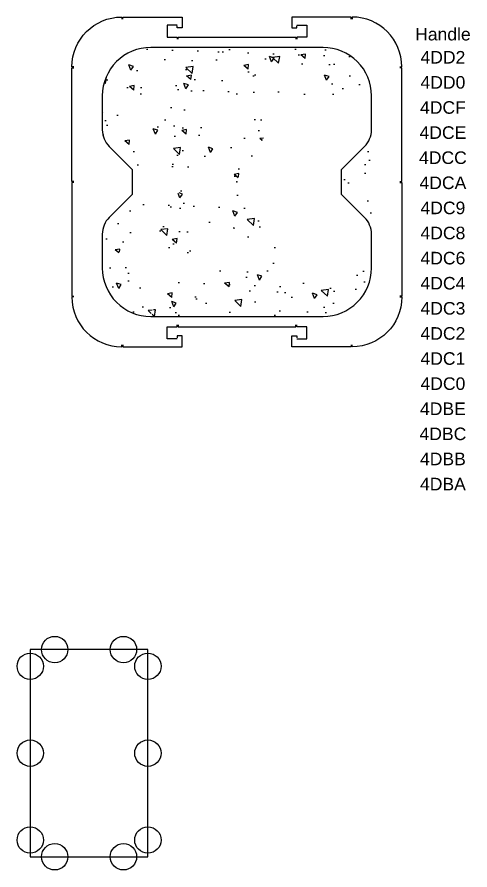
# Model space of a CAD drawing. Header units: millimetres. Extents: x -7838 to 78912, y -32093 to 42426.
# Drawn here: x 57033 to 61576, y 22352 to 30913 of the extents above; entities that cross this region are included whole.
import ezdxf

# ---------------------------------------------------------------- set-up
doc = ezdxf.new("R2010")
doc.units = ezdxf.units.MM
doc.layers.add('A-COLS  CUT', color=5, linetype='Continuous', lineweight=25)
doc.layers.add('AR_TVM', color=7, linetype='Continuous')
doc.styles.get("Standard").update_dxf_attribs({"font": 'arial.ttf'})

# ---------------------------------------------------------------- blocks, each defined once
blk = doc.blocks.new('A$C3f6ca57f')
at = {"layer": 'AR_TVM'}
h = blk.add_hatch(dxfattribs=at)
h.set_pattern_fill('AR-CONC', color=0, scale=3, angle=90, style=0)
h.set_pattern_definition([(140, (65844.4, 14380.63), (47.8173, 546.554), [57.15, -628.65]), (85, (65844.4, 14380.6), (-573.1705, -105.7303), [45.72, -502.9218]), (190.45144, (65848.4, 14426.17), (-525.3533, 440.8237), [48.57, -534.2707]), (136.1842, (65692, 14380.6), (126.127, 813.237), [85.725, -942.975]), (186.6356, (65702.5, 14448.4), (-742.278, 712.212), [72.855, -801.407]), (81.1842, (65692, 14380.6), (-742.278, 712.212), [68.58, -754.379]), (111, (65730.1, 14456.83), (306.7956, 454.8432), [57.15, -628.65]), (56, (65730.1, 14456.8), (-552.564, 185.406), [45.72, -502.92]), (161.45144, (65755.66, 14494.73), (-245.7683, 640.2493), [48.57, -534.27]), (127.5, (65844.4, 14380.63), (-253.6651, 9.2658), [0, -496.824, 0, -510.54, 0, -504.825]), (97.5, (65844.4, 14380.63), (-300.5417, 200.459), [0, -291.084, 0, -485.394, 0, -192.405]), (57.5, (65844.4, 14210.7), (17.18623, 406.7718), [0, -190.5, 0, -594.36, 0, -788.67]), (47.5, (65844.4, 14134.5), (-76.2795, 444.3875), [0, -247.65, 0, -394.716, 0, -560.07])])
edge = h.paths.add_edge_path()
edge.add_arc((-864.7, -864.7), 485.5, 178.26705, 271.73295)
edge.add_arc((-864.7, 864.7), 485.5, 88.26705, 181.73295)
edge.add_arc((864.7, -864.7), 485.5, 268.26705, 361.73295)
edge.add_arc((864.7, 864.7), 485.5, -1.73295, 91.73295)
edge.add_line((-879.4, -1350), (879.4, -1350))
edge.add_line((-879.4, 1350), (879.4, 1350))
edge.add_line((-1350, -879.4), (-1350, -475))
edge.add_arc((-1118.8, -528.1), 237.2, 139.80171, 167.06819, ccw=False)
edge.add_line((-1300, -375), (-1050, -125))
edge.add_line((-1050, -125), (-1050, 125))
edge.add_line((-1050, 125), (-1300, 375))
edge.add_arc((-1118.8, 528.1), 237.2, 192.93181, 220.19829, ccw=False)
edge.add_line((-1350, 475), (-1350, 879.4))
edge.add_line((1350, 879.4), (1350, 475))
edge.add_arc((1118.8, 528.1), 237.2, -40.19829, -12.93181, ccw=False)
edge.add_line((1300, 375), (1050, 125))
edge.add_line((1050, 125), (1050, -125))
edge.add_line((1050, -125), (1300, -375))
edge.add_arc((1118.8, -528.1), 237.2, 12.93181, 40.19829, ccw=False)
edge.add_line((1350, -475), (1350, -879.4))
at = {"color": 0}
blk.add_point((0, 0), dxfattribs=at)
at = {"layer": 'A-COLS  CUT', "color": 0}
blk.add_lwpolyline([(1050, 125), (1280.6, 355.6, 0.198912), (1350, 523.2), (1350, 865, 0.414214), (865, 1350), (-865, 1350, 0.414214), (-1350, 865), (-1350, 523.2, 0.198912), (-1280.6, 355.6), (-1050, 125), (-1050, -125), (-1280.6, -355.6, 0.198912), (-1350, -523.2), (-1350, -865, 0.414214), (-865, -1350), (865, -1350, 0.414214), (1350, -865), (1350, -523.2, 0.198912), (1280.6, -355.6), (1050, -125)], format="xyb", close=True, dxfattribs=at)

msp = doc.modelspace()

# ---------------------------------------------------------------- linework, layer by layer
for points in [[(57603.237, 30413.172), (57583.237, 30413.172, -0.41421356), (58083.237, 30913.172), (58083.237, 30893.172)], [(60873.237, 30413.172), (60893.237, 30413.172, 0.41421356), (60393.237, 30913.172), (60393.237, 30893.172)], [(57603.237, 28103.172), (57583.237, 28103.172, 0.41421356), (58083.237, 27603.172), (58083.237, 27623.172)], [(60873.237, 28103.172), (60893.237, 28103.172, -0.41421356), (60393.237, 27603.172), (60393.237, 27623.172)]]:
    msp.add_lwpolyline(points, format="xyb")
for points in [[(58093.237, 30893.172), (58093.237, 30913.172), (58688.237, 30913.172), (58688.237, 30804.172), (58638.237, 30804.172), (58638.237, 30824.172)], [(60383.237, 30893.172), (60383.237, 30913.172), (59788.237, 30913.172), (59788.237, 30804.172), (59838.237, 30804.172), (59838.237, 30824.172)], [(58638.237, 30833.172), (58538.237, 30833.172), (58538.237, 30712.172), (58638.237, 30712.172), (58638.237, 30692.172)], [(59838.237, 30833.172), (59938.237, 30833.172), (59938.237, 30712.172), (59838.237, 30712.172), (59838.237, 30692.172)], [(58648.237, 30692.172), (58648.237, 30712.172), (59828.237, 30712.172), (59828.237, 30692.172)], [(57603.237, 29263.172), (57583.237, 29263.172), (57583.237, 30403.172), (57603.237, 30403.172)], [(60873.237, 29263.172), (60893.237, 29263.172), (60893.237, 30403.172), (60873.237, 30403.172)], [(57603.237, 29253.172), (57583.237, 29253.172), (57583.237, 28113.172), (57603.237, 28113.172)], [(60873.237, 29253.172), (60893.237, 29253.172), (60893.237, 28113.172), (60873.237, 28113.172)], [(58638.237, 27683.172), (58538.237, 27683.172), (58538.237, 27804.172), (58638.237, 27804.172), (58638.237, 27824.172)], [(58648.237, 27824.172), (58648.237, 27804.172), (59828.237, 27804.172), (59828.237, 27824.172)], [(59838.237, 27683.172), (59938.237, 27683.172), (59938.237, 27804.172), (59838.237, 27804.172), (59838.237, 27824.172)], [(58093.237, 27623.172), (58093.237, 27603.172), (58688.237, 27603.172), (58688.237, 27712.172), (58638.237, 27712.172), (58638.237, 27692.172)], [(60383.237, 27623.172), (60383.237, 27603.172), (59788.237, 27603.172), (59788.237, 27712.172), (59838.237, 27712.172), (59838.237, 27692.172)]]:
    msp.add_lwpolyline(points)
msp.add_lwpolyline([(57165.267, 22484.367), (58345.267, 22484.367), (58345.267, 24564.367), (57165.267, 24564.367)], close=True)
for centre in [(57410.267, 24564.367), (58100.267, 24564.367), (57165.267, 24396.244), (58345.267, 24396.244), (57165.267, 23524.367), (58345.267, 23524.367), (57165.267, 22652.491), (58345.267, 22652.491), (57410.267, 22484.367), (58100.267, 22484.367)]:
    msp.add_circle(centre, 132.306)

# ---------------------------------------------------------------- block references
at = {"color": 8}
msp.add_blockref('A$C3f6ca57f', (59238.237, 29258.172), dxfattribs=at)

# ---------------------------------------------------------------- texts
at = {"char_height": 126, "width": 767.40246}
for s, insert, attachment_point in [('Handle', (61305.053, 30740.579), 5), ('4DD2', (61305.053, 30572.579), 2), ('4DD0', (61305.053, 30320.579), 2), ('4DCF', (61305.053, 30068.579), 2), ('4DCE', (61305.053, 29816.579), 2), ('4DCC', (61305.053, 29564.579), 2), ('4DCA', (61305.053, 29312.579), 2), ('4DC9', (61305.053, 29060.579), 2), ('4DC8', (61305.053, 28808.579), 2), ('4DC6', (61305.053, 28556.579), 2), ('4DC4', (61305.053, 28304.579), 2), ('4DC3', (61305.053, 28052.579), 2), ('4DC2', (61305.053, 27800.579), 2), ('4DC1', (61305.053, 27548.579), 2), ('4DC0', (61305.053, 27296.579), 2), ('4DBE', (61305.053, 27044.579), 2), ('4DBC', (61305.053, 26792.579), 2), ('4DBB', (61305.053, 26540.579), 2), ('4DBA', (61305.053, 26288.579), 2)]:
    msp.add_mtext(s, dxfattribs=dict(at, insert=insert, attachment_point=attachment_point))

doc.saveas('drawing.dxf')
